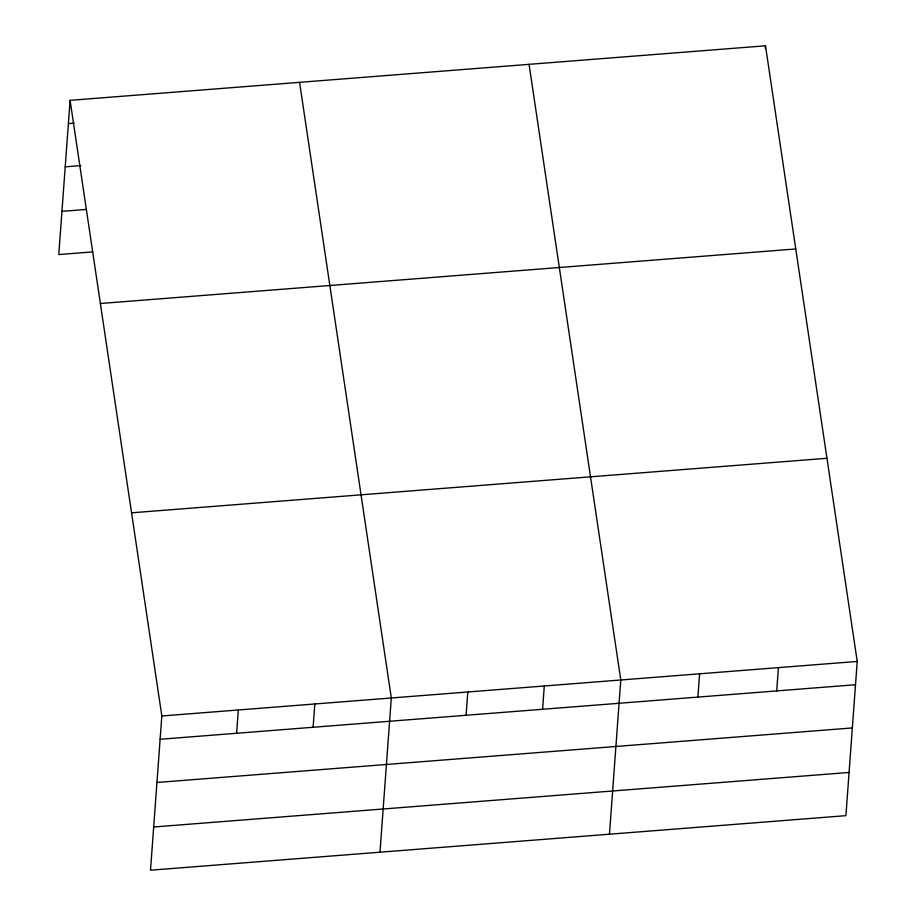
<?xml version="1.0" encoding="UTF-8"?>
<svg xmlns="http://www.w3.org/2000/svg" width="916" height="916" viewBox="0 0 916 916"><rect width="100%" height="100%" fill="white"/><g stroke="black" fill="none" stroke-linecap="round" stroke-linejoin="round"><path stroke-width="1.37" d="M70.097 100.336L161.834 715.98L150.51 870.2L845.903 815.664L857.227 661.444L765.49 45.8L70.097 100.336L58.773 254.556L92.768 251.889M236.614 733.269L238.32 709.98M313.112 727.27L314.818 703.98M379.98 852.201L391.315 697.981L299.578 82.337M466.095 715.27L467.801 691.981M542.581 709.27L544.299 685.981M609.461 834.201L620.785 679.981L529.059 64.338M697.889 697.099L699.606 673.81M765.295 48.537L765.49 45.8M776.699 690.916L778.417 667.627M68.391 123.626L74.059 123.179M65.219 166.838L80.803 165.613M61.945 211.356L86.035 209.466M100.371 303.505L795.764 248.957M131.561 512.823L826.953 458.275M161.834 715.98L857.227 661.444M160.117 739.269L855.51 684.733M156.945 782.482L852.338 727.934M153.682 826.988L849.075 772.451"/></g></svg>
